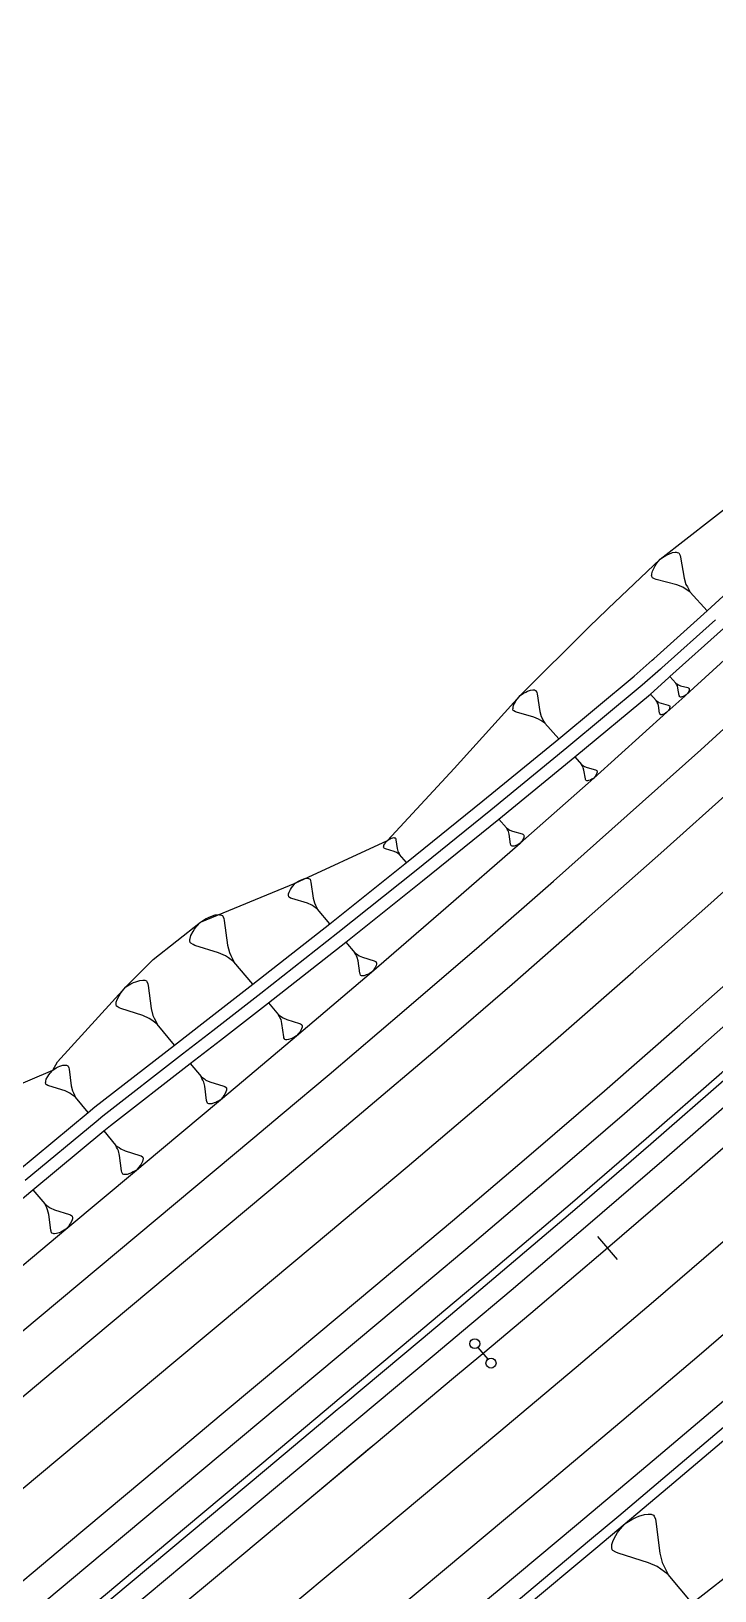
# Model space of a CAD drawing. Extents: x 386614 to 387594, y 803230 to 804419.
# Drawn here: x 386930.1 to 386964, y 803501 to 803578.3 of the extents above; entities that cross this region are included whole.
import ezdxf

# ---------------------------------------------------------------- set-up
doc = ezdxf.new("R2010")
doc.units = 0
doc.layers.get('0').update_dxf_attribs({"linetype": 'CONTINUOUS'})

msp = doc.modelspace()

# ---------------------------------------------------------------- linework, layer by layer
at = {"color": 7}
for p, q in [((386961.4711, 803552.2747), (386961.6007, 803552.345)), ((386961.6007, 803552.345), (386961.7039, 803552.3911)), ((386961.7039, 803552.3911), (386961.8841, 803552.4592)), ((386961.8841, 803552.4592), (386962.0115, 803552.4789)), ((386962.0115, 803552.4789), (386962.062, 803552.4767)), ((386962.062, 803552.4767), (386962.1125, 803552.4745)), ((386962.1125, 803552.4745), (386962.1872, 803552.4459)), ((386962.1872, 803552.4459), (386962.2113, 803552.4196)), ((386962.2113, 803552.4196), (386962.2574, 803552.3163)), ((386962.2574, 803552.3163), (386962.2794, 803552.2394)), ((386960.8515, 803551.416), (386960.8823, 803551.5412)), ((386960.8823, 803551.5412), (386960.9658, 803551.7147)), ((386960.9658, 803551.7147), (386961.0207, 803551.8135)), ((386961.0207, 803551.8135), (386961.102, 803551.9365)), ((386961.102, 803551.9365), (386961.2624, 803552.132)), ((386961.2624, 803552.132), (386961.4711, 803552.2747)), ((386962.2794, 803552.2394), (386962.4615, 803551.1939)), ((386960.8471, 803551.315), (386960.8493, 803551.3655)), ((386960.8691, 803551.2381), (386960.8471, 803551.315)), ((386960.8493, 803551.3655), (386960.8515, 803551.416)), ((386960.8932, 803551.2117), (386960.8691, 803551.2381)), ((386960.9921, 803551.1568), (386960.8932, 803551.2117)), ((386961.0667, 803551.1282), (386960.9921, 803551.1568)), ((386962.0924, 803550.8557), (386961.0667, 803551.1282)), ((386962.3911, 803550.7414), (386962.0924, 803550.8557)), ((386962.4615, 803551.1939), (386962.5493, 803550.8864)), ((386962.5493, 803550.8864), (386962.6196, 803550.7568)), ((386962.6196, 803550.7568), (386962.6898, 803550.6272)), ((386962.5141, 803550.6601), (386962.3911, 803550.7414)), ((386962.6371, 803550.5788), (386962.5141, 803550.6601)), ((386962.7601, 803550.4976), (386962.6371, 803550.5788)), ((386962.6898, 803550.6272), (386962.7601, 803550.4976)), ((386963.6056, 803549.5749), (386962.7601, 803550.4976)), ((386961.7549, 803546.309), (386962.0479, 803545.9861)), ((386954.1877, 803545.2132), (386954.3229, 803545.3735)), ((386954.3229, 803545.3735), (386954.4975, 803545.4895)), ((386954.4975, 803545.4895), (386954.6058, 803545.5463)), ((386954.6058, 803545.5463), (386954.6919, 803545.5834)), ((386954.6919, 803545.5834), (386954.842, 803545.6378)), ((386954.842, 803545.6378), (386954.9479, 803545.6527)), ((386954.9479, 803545.6527), (386954.9897, 803545.6503)), ((386954.9897, 803545.6503), (386955.0316, 803545.6479)), ((386955.0316, 803545.6479), (386955.0932, 803545.6234)), ((386955.0932, 803545.6234), (386955.1129, 803545.6013)), ((386955.1129, 803545.6013), (386955.15, 803545.5152)), ((386955.15, 803545.5152), (386955.1674, 803545.4512)), ((386955.1674, 803545.4512), (386955.3067, 803544.5821)), ((386960.7836, 803545.4459), (386961.079, 803545.1192)), ((386962.0479, 803545.9861), (386962.0906, 803545.9576)), ((386962.0722, 803545.9409), (386962.0479, 803545.9861)), ((386962.0964, 803545.8956), (386962.0722, 803545.9409)), ((386962.0906, 803545.9576), (386962.1333, 803545.9291)), ((386962.1207, 803545.8503), (386962.0964, 803545.8956)), ((386962.1507, 803545.743), (386962.1207, 803545.8503)), ((386962.1333, 803545.9291), (386962.176, 803545.9005)), ((386962.2124, 803545.3784), (386962.1507, 803545.743)), ((386962.176, 803545.9005), (386962.2799, 803545.8602)), ((386962.2199, 803545.3516), (386962.2124, 803545.3784)), ((386962.2358, 803545.3156), (386962.2199, 803545.3516)), ((386962.2799, 803545.8602), (386962.6368, 803545.7635)), ((386962.4487, 803545.3405), (386962.4126, 803545.3246)), ((386962.4939, 803545.3647), (386962.4487, 803545.3405)), ((386962.5669, 803545.4141), (386962.4939, 803545.3647)), ((386962.6231, 803545.4819), (386962.5669, 803545.4141)), ((386962.6516, 803545.5246), (386962.6231, 803545.4819)), ((386962.6368, 803545.7635), (386962.6628, 803545.7534)), ((386962.6709, 803545.559), (386962.6516, 803545.5246)), ((386962.6628, 803545.7534), (386962.6971, 803545.7341)), ((386962.7003, 803545.6193), (386962.6709, 803545.559)), ((386962.6971, 803545.7341), (386962.7055, 803545.7249)), ((386962.7113, 803545.6628), (386962.7003, 803545.6193)), ((386962.7055, 803545.7249), (386962.713, 803545.698)), ((386962.7121, 803545.6804), (386962.7113, 803545.6628)), ((386962.713, 803545.698), (386962.7121, 803545.6804)), ((386953.9694, 803544.7006), (386953.9718, 803544.7425)), ((386953.9867, 803544.6366), (386953.9694, 803544.7006)), ((386953.9718, 803544.7425), (386953.9742, 803544.7844)), ((386953.9742, 803544.7844), (386954.0011, 803544.8878)), ((386954.0064, 803544.6145), (386953.9867, 803544.6366)), ((386954.0011, 803544.8878), (386954.0723, 803545.0308)), ((386954.0878, 803544.5678), (386954.0064, 803544.6145)), ((386954.0723, 803545.0308), (386954.1189, 803545.1121)), ((386954.1494, 803544.5433), (386954.0878, 803544.5678)), ((386954.1189, 803545.1121), (386954.1877, 803545.2132)), ((386955.3067, 803544.5821), (386955.376, 803544.3261)), ((386961.079, 803545.1192), (386961.1221, 803545.0903)), ((386961.1034, 803545.0734), (386961.079, 803545.1192)), ((386961.1278, 803545.0276), (386961.1034, 803545.0734)), ((386961.1221, 803545.0903), (386961.1651, 803545.0614)), ((386961.1522, 803544.9818), (386961.1278, 803545.0276)), ((386961.1824, 803544.8734), (386961.1522, 803544.9818)), ((386961.1651, 803545.0614), (386961.2082, 803545.0325)), ((386961.244, 803544.505), (386961.1824, 803544.8734)), ((386961.2082, 803545.0325), (386961.3131, 803544.9916)), ((386961.3131, 803544.9916), (386961.6734, 803544.8932)), ((386961.6591, 803544.6088), (386961.6022, 803544.5404)), ((386961.688, 803544.6519), (386961.6591, 803544.6088)), ((386961.6734, 803544.8932), (386961.6996, 803544.883)), ((386961.7075, 803544.6866), (386961.688, 803544.6519)), ((386961.6996, 803544.883), (386961.7343, 803544.8634)), ((386961.7373, 803544.7474), (386961.7075, 803544.6866)), ((386961.7343, 803544.8634), (386961.7427, 803544.8541)), ((386961.7485, 803544.7914), (386961.7373, 803544.7474)), ((386961.7427, 803544.8541), (386961.7503, 803544.827)), ((386961.7494, 803544.8092), (386961.7485, 803544.7914)), ((386961.7503, 803544.827), (386961.7494, 803544.8092)), ((386962.2442, 803545.3063), (386962.2358, 803545.3156)), ((386962.2701, 803545.2963), (386962.2442, 803545.3063)), ((386962.2877, 803545.2954), (386962.2701, 803545.2963)), ((386962.3053, 803545.2945), (386962.2877, 803545.2954)), ((386962.3497, 803545.3012), (386962.3053, 803545.2945)), ((386962.4126, 803545.3246), (386962.3497, 803545.3012)), ((386954.9968, 803544.3058), (386954.1494, 803544.5433)), ((386955.2433, 803544.2077), (386954.9968, 803544.3058)), ((386955.3443, 803544.139), (386955.2433, 803544.2077)), ((386955.4454, 803544.0702), (386955.3443, 803544.139)), ((386955.376, 803544.3261), (386955.4328, 803544.2179)), ((386955.4328, 803544.2179), (386955.4897, 803544.1096)), ((386955.5465, 803544.0014), (386955.4454, 803544.0702)), ((386955.4897, 803544.1096), (386955.5465, 803544.0014)), ((386956.2372, 803543.2268), (386955.5465, 803544.0014)), ((386961.2515, 803544.4779), (386961.244, 803544.505)), ((386961.2675, 803544.4415), (386961.2515, 803544.4779)), ((386961.276, 803544.4321), (386961.2675, 803544.4415)), ((386961.3022, 803544.4219), (386961.276, 803544.4321)), ((386961.32, 803544.421), (386961.3022, 803544.4219)), ((386961.3377, 803544.4201), (386961.32, 803544.421)), ((386961.3826, 803544.4268), (386961.3377, 803544.4201)), ((386961.4462, 803544.4503), (386961.3826, 803544.4268)), ((386961.4826, 803544.4663), (386961.4462, 803544.4503)), ((386961.5284, 803544.4907), (386961.4826, 803544.4663)), ((386961.6022, 803544.5404), (386961.5284, 803544.4907)), ((386957.0359, 803542.3312), (386957.3738, 803541.9524)), ((386957.3738, 803541.9524), (386957.4232, 803541.9187)), ((386957.4015, 803541.8994), (386957.3738, 803541.9524)), ((386957.4293, 803541.8465), (386957.4015, 803541.8994)), ((386957.4232, 803541.9187), (386957.4726, 803541.8851)), ((386957.4571, 803541.7935), (386957.4293, 803541.8465)), ((386957.4911, 803541.6683), (386957.4571, 803541.7935)), ((386957.4726, 803541.8851), (386957.5221, 803541.8514)), ((386957.5592, 803541.2432), (386957.4911, 803541.6683)), ((386957.5221, 803541.8514), (386957.6426, 803541.8034)), ((386957.6426, 803541.8034), (386958.0571, 803541.6873)), ((386958.0571, 803541.6873), (386958.0873, 803541.6753)), ((386958.0873, 803541.6753), (386958.127, 803541.6525)), ((386958.1297, 803541.5188), (386958.0949, 803541.4489)), ((386958.127, 803541.6525), (386958.1367, 803541.6416)), ((386958.1428, 803541.5694), (386958.1297, 803541.5188)), ((386958.1367, 803541.6416), (386958.1452, 803541.6103)), ((386958.144, 803541.5899), (386958.1428, 803541.5694)), ((386958.1452, 803541.6103), (386958.144, 803541.5899)), ((386957.5677, 803541.2119), (386957.5592, 803541.2432)), ((386957.5858, 803541.1698), (386957.5677, 803541.2119)), ((386957.5955, 803541.159), (386957.5858, 803541.1698)), ((386957.6256, 803541.147), (386957.5955, 803541.159)), ((386957.6461, 803541.1458), (386957.6256, 803541.147)), ((386957.6665, 803541.1446), (386957.6461, 803541.1458)), ((386957.7183, 803541.1519), (386957.6665, 803541.1446)), ((386957.7918, 803541.1786), (386957.7183, 803541.1519)), ((386957.8339, 803541.1967), (386957.7918, 803541.1786)), ((386957.8868, 803541.2245), (386957.8339, 803541.1967)), ((386957.9723, 803541.2812), (386957.8868, 803541.2245)), ((386958.0384, 803541.3596), (386957.9723, 803541.2812)), ((386958.072, 803541.4091), (386958.0384, 803541.3596)), ((386958.0949, 803541.4489), (386958.072, 803541.4091)), ((386953.2682, 803539.2428), (386953.6478, 803538.8112)), ((386953.6478, 803538.8112), (386953.7036, 803538.7727)), ((386953.6789, 803538.751), (386953.6478, 803538.8112)), ((386953.71, 803538.6908), (386953.6789, 803538.751)), ((386953.7036, 803538.7727), (386953.7593, 803538.7342)), ((386953.741, 803538.6307), (386953.71, 803538.6908)), ((386953.7785, 803538.4886), (386953.741, 803538.6307)), ((386953.7593, 803538.7342), (386953.815, 803538.6958)), ((386953.8524, 803538.0068), (386953.7785, 803538.4886)), ((386953.815, 803538.6958), (386953.9511, 803538.6405)), ((386953.9511, 803538.6405), (386954.4196, 803538.5058)), ((386954.4196, 803538.5058), (386954.4537, 803538.492)), ((386954.4537, 803538.492), (386954.4985, 803538.4658)), ((386954.4985, 803538.4658), (386954.5094, 803538.4535)), ((386954.5094, 803538.4535), (386954.5187, 803538.418)), ((386954.5173, 803538.3948), (386954.5158, 803538.3716)), ((386954.5187, 803538.418), (386954.5173, 803538.3948)), ((386947.5556, 803537.8489), (386947.5571, 803537.8701)), ((386947.564, 803537.8164), (386947.5556, 803537.8489)), ((386947.5571, 803537.8701), (386947.5586, 803537.8913)), ((386947.5586, 803537.8913), (386947.573, 803537.9435)), ((386947.5738, 803537.805), (386947.564, 803537.8164)), ((386947.573, 803537.9435), (386947.61, 803538.0154)), ((386947.6147, 803537.7808), (386947.5738, 803537.805)), ((386947.61, 803538.0154), (386947.6342, 803538.0563)), ((386947.6457, 803537.768), (386947.6147, 803537.7808)), ((386947.6342, 803538.0563), (386947.6697, 803538.107)), ((386948.0733, 803537.6419), (386947.6457, 803537.768)), ((386947.6697, 803538.107), (386947.7393, 803538.1872)), ((386947.7393, 803538.1872), (386947.8285, 803538.2448)), ((386947.8285, 803538.2448), (386947.8837, 803538.2728)), ((386947.8837, 803538.2728), (386947.9276, 803538.291)), ((386947.9276, 803538.291), (386948.004, 803538.3175)), ((386948.004, 803538.3175), (386948.0577, 803538.3244)), ((386948.0577, 803538.3244), (386948.0789, 803538.3229)), ((386948.1974, 803537.5906), (386948.0733, 803537.6419)), ((386948.0789, 803538.3229), (386948.1001, 803538.3214)), ((386948.1001, 803538.3214), (386948.1311, 803538.3085)), ((386948.1311, 803538.3085), (386948.141, 803538.2972)), ((386948.141, 803538.2972), (386948.1591, 803538.2533)), ((386948.1591, 803538.2533), (386948.1675, 803538.2208)), ((386948.1675, 803538.2208), (386948.2321, 803537.7797)), ((386948.2321, 803537.7797), (386948.2655, 803537.6496)), ((386948.2655, 803537.6496), (386948.2935, 803537.5944)), ((386953.8618, 803537.9713), (386953.8524, 803538.0068)), ((386953.882, 803537.9234), (386953.8618, 803537.9713)), ((386953.8928, 803537.9111), (386953.882, 803537.9234)), ((386953.9268, 803537.8973), (386953.8928, 803537.9111)), ((386953.95, 803537.8958), (386953.9268, 803537.8973)), ((386953.9732, 803537.8943), (386953.95, 803537.8958)), ((386954.0319, 803537.9022), (386953.9732, 803537.8943)), ((386954.1152, 803537.9318), (386954.0319, 803537.9022)), ((386954.1631, 803537.952), (386954.1152, 803537.9318)), ((386954.2233, 803537.983), (386954.1631, 803537.952)), ((386954.3204, 803538.0466), (386954.2233, 803537.983)), ((386954.3959, 803538.1349), (386954.3204, 803538.0466)), ((386954.4344, 803538.1906), (386954.3959, 803538.1349)), ((386954.4605, 803538.2355), (386954.4344, 803538.1906)), ((386954.5005, 803538.3144), (386954.4605, 803538.2355)), ((386954.5158, 803538.3716), (386954.5005, 803538.3144)), ((386948.2481, 803537.555), (386948.1974, 803537.5906)), ((386948.2988, 803537.5195), (386948.2481, 803537.555)), ((386948.2935, 803537.5944), (386948.3215, 803537.5392)), ((386948.3496, 803537.484), (386948.2988, 803537.5195)), ((386948.3215, 803537.5392), (386948.3496, 803537.484)), ((386948.6941, 803537.087), (386948.3496, 803537.484)), ((386943.0466, 803535.9202), (386943.1738, 803536.0649)), ((386943.1738, 803536.0649), (386943.3365, 803536.1683)), ((386943.3365, 803536.1683), (386943.437, 803536.2185)), ((386943.437, 803536.2185), (386943.5168, 803536.251)), ((386943.5168, 803536.251), (386943.6558, 803536.2982)), ((386943.6558, 803536.2982), (386943.7534, 803536.3099)), ((386943.7534, 803536.3099), (386943.7918, 803536.307)), ((386943.7918, 803536.307), (386943.8302, 803536.304)), ((386943.8302, 803536.304), (386943.8864, 803536.2803)), ((386943.8864, 803536.2803), (386943.9041, 803536.2596)), ((386943.9041, 803536.2596), (386943.9366, 803536.1797)), ((386943.9366, 803536.1797), (386943.9513, 803536.1206)), ((386943.9513, 803536.1206), (386944.0631, 803535.3194)), ((386942.8364, 803535.4533), (386942.8394, 803535.4917)), ((386942.8512, 803535.3941), (386942.8364, 803535.4533)), ((386942.8394, 803535.4917), (386942.8424, 803535.5301)), ((386942.8424, 803535.5301), (386942.8691, 803535.6247)), ((386942.8689, 803535.3734), (386942.8512, 803535.3941)), ((386942.9428, 803535.329), (386942.8689, 803535.3734)), ((386942.8691, 803535.6247), (386942.9371, 803535.7547)), ((386942.9371, 803535.7547), (386942.9815, 803535.8286)), ((386942.9989, 803535.3053), (386942.9428, 803535.329)), ((386942.9815, 803535.8286), (386943.0466, 803535.9202)), ((386943.7733, 803535.0713), (386942.9989, 803535.3053)), ((386944.0631, 803535.3194), (386944.1221, 803535.0829)), ((386943.9979, 803534.9766), (386943.7733, 803535.0713)), ((386944.0895, 803534.9115), (386943.9979, 803534.9766)), ((386944.1811, 803534.8464), (386944.0895, 803534.9115)), ((386944.1221, 803535.0829), (386944.1723, 803534.9824)), ((386944.1723, 803534.9824), (386944.2225, 803534.8818)), ((386944.2727, 803534.7813), (386944.1811, 803534.8464)), ((386944.2225, 803534.8818), (386944.2727, 803534.7813)), ((386944.893, 803534.0567), (386944.2727, 803534.7813)), ((386938.1022, 803533.667), (386938.1708, 803533.7794)), ((386938.1708, 803533.7794), (386938.2712, 803533.9187)), ((386938.2712, 803533.9187), (386938.467, 803534.1385)), ((386938.467, 803534.1385), (386938.7165, 803534.2947)), ((386938.7165, 803534.2947), (386938.8706, 803534.3704)), ((386938.8706, 803534.3704), (386938.9929, 803534.4191)), ((386938.9929, 803534.4191), (386939.2057, 803534.4898)), ((386939.2057, 803534.4898), (386939.3549, 803534.5068)), ((386939.3549, 803534.5068), (386939.4135, 803534.5018)), ((386939.4135, 803534.5018), (386939.4722, 803534.4969)), ((386939.4722, 803534.4969), (386939.5577, 803534.4601)), ((386939.5577, 803534.4601), (386939.5846, 803534.4283)), ((386939.5846, 803534.4283), (386939.6334, 803534.306)), ((386939.6334, 803534.306), (386939.6553, 803534.2155)), ((386939.6553, 803534.2155), (386939.8178, 803532.9905)), ((386937.9453, 803533.2076), (386937.9503, 803533.2662)), ((386937.9672, 803533.1171), (386937.9453, 803533.2076)), ((386937.9503, 803533.2662), (386937.9552, 803533.3249)), ((386937.9552, 803533.3249), (386937.9969, 803533.4691)), ((386937.9941, 803533.0853), (386937.9672, 803533.1171)), ((386938.1065, 803533.0167), (386937.9941, 803533.0853)), ((386937.9969, 803533.4691), (386938.1022, 803533.667)), ((386938.192, 803532.9799), (386938.1065, 803533.0167)), ((386939.3725, 803532.6145), (386938.192, 803532.9799)), ((386939.8178, 803532.9905), (386939.9055, 803532.6286)), ((386945.6734, 803533.1451), (386946.1346, 803532.6063)), ((386939.7146, 803532.4674), (386939.3725, 803532.6145)), ((386939.8539, 803532.367), (386939.7146, 803532.4674)), ((386939.9931, 803532.2667), (386939.8539, 803532.367)), ((386939.9055, 803532.6286), (386939.9811, 803532.4745)), ((386939.9811, 803532.4745), (386940.0567, 803532.3204)), ((386940.1324, 803532.1663), (386939.9931, 803532.2667)), ((386940.0567, 803532.3204), (386940.1324, 803532.1663)), ((386946.1346, 803532.6063), (386946.2027, 803532.5579)), ((386946.1719, 803532.5315), (386946.1346, 803532.6063)), ((386946.2092, 803532.4568), (386946.1719, 803532.5315)), ((386946.2027, 803532.5579), (386946.2708, 803532.5095)), ((386946.2465, 803532.382), (386946.2092, 803532.4568)), ((386946.2904, 803532.2062), (386946.2465, 803532.382)), ((386946.2708, 803532.5095), (386946.3389, 803532.4611)), ((386946.3735, 803531.6105), (386946.2904, 803532.2062)), ((386946.3389, 803532.4611), (386946.5059, 803532.3906)), ((386946.5059, 803532.3906), (386947.0816, 803532.2166)), ((386947.0816, 803532.2166), (386947.1234, 803532.199)), ((386947.1234, 803532.199), (386947.1783, 803532.166)), ((386941.0725, 803531.0529), (386940.1324, 803532.1663)), ((386946.3845, 803531.5665), (386946.3735, 803531.6105)), ((386946.4086, 803531.5071), (386946.3845, 803531.5665)), ((386946.4218, 803531.4917), (386946.4086, 803531.5071)), ((386946.4635, 803531.4741), (386946.4218, 803531.4917)), ((386946.4921, 803531.4719), (386946.4635, 803531.4741)), ((386946.5207, 803531.4697), (386946.4921, 803531.4719)), ((386946.5932, 803531.4785), (386946.5207, 803531.4697)), ((386946.6966, 803531.5136), (386946.5932, 803531.4785)), ((386946.7559, 803531.5377), (386946.6966, 803531.5136)), ((386946.8307, 803531.575), (386946.7559, 803531.5377)), ((386946.9516, 803531.6519), (386946.8307, 803531.575)), ((386947.0462, 803531.7595), (386946.9516, 803531.6519)), ((386947.0946, 803531.8276), (386947.0462, 803531.7595)), ((386947.1276, 803531.8825), (386947.0946, 803531.8276)), ((386947.1782, 803531.9792), (386947.1276, 803531.8825)), ((386947.198, 803532.0495), (386947.1782, 803531.9792)), ((386947.1783, 803532.166), (386947.1915, 803532.1506)), ((386947.1915, 803532.1506), (386947.2025, 803532.1067)), ((386947.2002, 803532.0781), (386947.198, 803532.0495)), ((386947.2025, 803532.1067), (386947.2002, 803532.0781)), ((386934.5011, 803530.5881), (386934.5951, 803530.7173)), ((386934.5951, 803530.7173), (386934.7783, 803530.9212)), ((386934.7783, 803530.9212), (386935.0112, 803531.0657)), ((386935.0112, 803531.0657), (386935.1549, 803531.1355)), ((386935.1549, 803531.1355), (386935.269, 803531.1804)), ((386935.269, 803531.1804), (386935.4673, 803531.2454)), ((386935.4673, 803531.2454), (386935.6062, 803531.2606)), ((386935.6062, 803531.2606), (386935.6608, 803531.2557)), ((386935.6608, 803531.2557), (386935.7154, 803531.2509)), ((386935.7154, 803531.2509), (386935.7949, 803531.2164)), ((386935.7949, 803531.2164), (386935.8198, 803531.1866)), ((386935.8198, 803531.1866), (386935.8647, 803531.0726)), ((386935.8647, 803531.0726), (386935.8848, 803530.9883)), ((386935.8848, 803530.9883), (386936.0313, 803529.8472)), ((386934.289, 803530.0566), (386934.2938, 803530.1112)), ((386934.309, 803529.9723), (386934.289, 803530.0566)), ((386934.2938, 803530.1112), (386934.2986, 803530.1658)), ((386934.2986, 803530.1658), (386934.338, 803530.2999)), ((386934.3339, 803529.9425), (386934.309, 803529.9723)), ((386934.4382, 803529.8783), (386934.3339, 803529.9425)), ((386934.338, 803530.2999), (386934.4369, 803530.4837)), ((386934.4369, 803530.4837), (386934.5011, 803530.5881)), ((386934.5177, 803529.8437), (386934.4382, 803529.8783)), ((386941.8467, 803530.1361), (386942.3476, 803529.5428)), ((386935.6153, 803529.4989), (386934.5177, 803529.8437)), ((386935.9332, 803529.3606), (386935.6153, 803529.4989)), ((386936.0624, 803529.2666), (386935.9332, 803529.3606)), ((386936.0313, 803529.8472), (386936.1115, 803529.5099)), ((386936.1917, 803529.1727), (386936.0624, 803529.2666)), ((386936.1115, 803529.5099), (386936.1813, 803529.3662)), ((386936.1813, 803529.3662), (386936.2511, 803529.2224)), ((386936.3209, 803529.0787), (386936.1917, 803529.1727)), ((386936.2511, 803529.2224), (386936.3209, 803529.0787)), ((386942.3879, 803529.4607), (386942.3476, 803529.5428)), ((386942.3476, 803529.5428), (386942.4218, 803529.4893)), ((386942.4282, 803529.3786), (386942.3879, 803529.4607)), ((386942.4218, 803529.4893), (386942.496, 803529.4359)), ((386942.4685, 803529.2965), (386942.4282, 803529.3786)), ((386942.5152, 803529.1037), (386942.4685, 803529.2965)), ((386942.496, 803529.4359), (386942.5702, 803529.3824)), ((386942.6018, 803528.4509), (386942.5152, 803529.1037)), ((386942.5702, 803529.3824), (386942.7525, 803529.304)), ((386942.7525, 803529.304), (386943.3815, 803529.1093)), ((386943.3815, 803529.1093), (386943.4271, 803529.0897)), ((386937.1918, 803528.0385), (386936.3209, 803529.0787)), ((386942.6135, 803528.4027), (386942.6018, 803528.4509)), ((386942.6395, 803528.3375), (386942.6135, 803528.4027)), ((386942.6538, 803528.3206), (386942.6395, 803528.3375)), ((386942.6994, 803528.301), (386942.6538, 803528.3206)), ((386942.9547, 803528.3424), (386942.8413, 803528.3048)), ((386943.0199, 803528.3684), (386942.9547, 803528.3424)), ((386943.102, 803528.4087), (386943.0199, 803528.3684)), ((386943.235, 803528.492), (386943.102, 803528.4087)), ((386943.3393, 803528.6091), (386943.235, 803528.492)), ((386943.3928, 803528.6833), (386943.3393, 803528.6091)), ((386943.4293, 803528.7432), (386943.3928, 803528.6833)), ((386943.4271, 803529.0897), (386943.4869, 803529.0532)), ((386943.4854, 803528.8486), (386943.4293, 803528.7432)), ((386943.5077, 803528.9255), (386943.4854, 803528.8486)), ((386943.4869, 803529.0532), (386943.5013, 803529.0362)), ((386943.5013, 803529.0362), (386943.5129, 803528.988)), ((386943.5103, 803528.9567), (386943.5077, 803528.9255)), ((386943.5129, 803528.988), (386943.5103, 803528.9567)), ((386942.7306, 803528.2984), (386942.6994, 803528.301)), ((386942.7619, 803528.2957), (386942.7306, 803528.2984)), ((386942.8413, 803528.3048), (386942.7619, 803528.2957)), ((386931.0147, 803526.6469), (386931.1481, 803526.7954)), ((386931.1481, 803526.7954), (386931.3177, 803526.9006)), ((386931.3177, 803526.9006), (386931.4224, 803526.9515)), ((386931.4224, 803526.9515), (386931.5055, 803526.9842)), ((386931.5055, 803526.9842), (386931.65, 803527.0315)), ((386931.65, 803527.0315), (386931.7512, 803527.0426)), ((386931.7512, 803527.0426), (386931.7909, 803527.0391)), ((386931.7909, 803527.0391), (386931.8307, 803527.0356)), ((386931.8307, 803527.0356), (386931.8886, 803527.0104)), ((386931.8886, 803527.0104), (386931.9067, 803526.9888)), ((386931.9067, 803526.9888), (386931.9395, 803526.9057)), ((386931.9395, 803526.9057), (386931.9541, 803526.8443)), ((386931.9541, 803526.8443), (386932.0608, 803526.0131)), ((386937.9622, 803527.1184), (386938.5037, 803526.4716)), ((386930.7916, 803526.1656), (386930.7952, 803526.2054)), ((386930.8062, 803526.1042), (386930.7916, 803526.1656)), ((386930.7952, 803526.2054), (386930.7987, 803526.2452)), ((386930.7987, 803526.2452), (386930.8274, 803526.3428)), ((386930.8244, 803526.0826), (386930.8062, 803526.1042)), ((386930.9004, 803526.0357), (386930.8244, 803526.0826)), ((386930.8274, 803526.3428), (386930.8994, 803526.4767)), ((386930.8994, 803526.4767), (386930.9462, 803526.5528)), ((386930.9583, 803526.0106), (386930.9004, 803526.0357)), ((386930.9462, 803526.5528), (386931.0147, 803526.6469)), ((386931.7577, 803525.7594), (386930.9583, 803526.0106)), ((386932.0608, 803526.0131), (386932.1192, 803525.7674)), ((386938.5037, 803526.4716), (386938.5841, 803526.4131)), ((386938.5471, 803526.3822), (386938.5037, 803526.4716)), ((386938.5906, 803526.2928), (386938.5471, 803526.3822)), ((386938.5841, 803526.4131), (386938.6645, 803526.3547)), ((386938.634, 803526.2034), (386938.5906, 803526.2928)), ((386938.6838, 803525.9936), (386938.634, 803526.2034)), ((386938.6645, 803526.3547), (386938.7449, 803526.2962)), ((386938.7449, 803526.2962), (386938.9426, 803526.2103)), ((386938.9426, 803526.2103), (386939.6251, 803525.9958)), ((386931.9893, 803525.6587), (386931.7577, 803525.7594)), ((386932.0835, 803525.5902), (386931.9893, 803525.6587)), ((386932.1776, 803525.5218), (386932.0835, 803525.5902)), ((386932.1192, 803525.7674), (386932.1701, 803525.6627)), ((386932.1701, 803525.6627), (386932.2209, 803525.558)), ((386932.2718, 803525.4533), (386932.1776, 803525.5218)), ((386932.2209, 803525.558), (386932.2718, 803525.4533)), ((386932.9061, 803524.6957), (386932.2718, 803525.4533)), ((386938.775, 803525.284), (386938.6838, 803525.9936)), ((386938.7874, 803525.2316), (386938.775, 803525.284)), ((386938.8154, 803525.1607), (386938.7874, 803525.2316)), ((386939.3183, 803525.2359), (386939.2289, 803525.1925)), ((386939.4631, 803525.3257), (386939.3183, 803525.2359)), ((386939.577, 803525.4525), (386939.4631, 803525.3257)), ((386939.6355, 803525.5329), (386939.577, 803525.4525)), ((386939.6251, 803525.9958), (386939.6746, 803525.9743)), ((386939.6754, 803525.5978), (386939.6355, 803525.5329)), ((386939.6746, 803525.9743), (386939.7395, 803525.9343)), ((386939.7369, 803525.7121), (386939.6754, 803525.5978)), ((386939.7614, 803525.7955), (386939.7369, 803525.7121)), ((386939.7395, 803525.9343), (386939.7549, 803525.9159)), ((386939.7549, 803525.9159), (386939.7674, 803525.8634)), ((386939.7644, 803525.8295), (386939.7614, 803525.7955)), ((386939.7674, 803525.8634), (386939.7644, 803525.8295)), ((386938.8309, 803525.1422), (386938.8154, 803525.1607)), ((386938.8803, 803525.1207), (386938.8309, 803525.1422)), ((386938.9142, 803525.1177), (386938.8803, 803525.1207)), ((386938.9482, 803525.1147), (386938.9142, 803525.1177)), ((386939.0346, 803525.1241), (386938.9482, 803525.1147)), ((386939.1579, 803525.1645), (386939.0346, 803525.1241)), ((386939.2289, 803525.1925), (386939.1579, 803525.1645)), ((386933.6764, 803523.7756), (386934.2616, 803523.0767)), ((386934.2616, 803523.0767), (386934.3484, 803523.0135)), ((386934.3085, 803522.9801), (386934.2616, 803523.0767)), ((386934.3554, 803522.8835), (386934.3085, 803522.9801)), ((386934.3484, 803523.0135), (386934.4353, 803522.9504)), ((386934.4353, 803522.9504), (386934.5221, 803522.8872)), ((386934.4023, 803522.7869), (386934.3554, 803522.8835)), ((386934.4562, 803522.5603), (386934.4023, 803522.7869)), ((386934.5547, 803521.7935), (386934.4562, 803522.5603)), ((386934.5221, 803522.8872), (386934.7358, 803522.7943)), ((386934.7358, 803522.7943), (386935.4732, 803522.5626)), ((386935.4732, 803522.5626), (386935.5266, 803522.5394)), ((386935.5276, 803522.1326), (386935.4844, 803522.0625)), ((386935.5266, 803522.5394), (386935.5967, 803522.4962)), ((386935.594, 803522.2561), (386935.5276, 803522.1326)), ((386935.6204, 803522.3462), (386935.594, 803522.2561)), ((386935.5967, 803522.4962), (386935.6135, 803522.4762)), ((386935.6135, 803522.4762), (386935.6269, 803522.4196)), ((386935.6237, 803522.3829), (386935.6204, 803522.3462)), ((386935.6269, 803522.4196), (386935.6237, 803522.3829)), ((386934.5681, 803521.7369), (386934.5547, 803521.7935)), ((386934.5983, 803521.6603), (386934.5681, 803521.7369)), ((386934.615, 803521.6403), (386934.5983, 803521.6603)), ((386934.6684, 803521.6171), (386934.615, 803521.6403)), ((386934.7051, 803521.6138), (386934.6684, 803521.6171)), ((386934.7418, 803521.6106), (386934.7051, 803521.6138)), ((386934.8352, 803521.6208), (386934.7418, 803521.6106)), ((386934.9684, 803521.6645), (386934.8352, 803521.6208)), ((386935.0451, 803521.6946), (386934.9684, 803521.6645)), ((386935.1417, 803521.7415), (386935.0451, 803521.6946)), ((386935.2982, 803521.8386), (386935.1417, 803521.7415)), ((386935.4212, 803521.9756), (386935.2982, 803521.8386)), ((386935.4844, 803522.0625), (386935.4212, 803521.9756)), ((386930.1612, 803520.8584), (386930.7509, 803520.154)), ((386930.7509, 803520.154), (386930.8385, 803520.0903)), ((386930.7982, 803520.0566), (386930.7509, 803520.154)), ((386930.8455, 803519.9593), (386930.7982, 803520.0566)), ((386930.8385, 803520.0903), (386930.926, 803520.0267)), ((386930.8928, 803519.8619), (386930.8455, 803519.9593)), ((386930.9471, 803519.6335), (386930.8928, 803519.8619)), ((386930.926, 803520.0267), (386931.0135, 803519.963)), ((386931.0135, 803519.963), (386931.2288, 803519.8694)), ((386931.2288, 803519.8694), (386931.9721, 803519.6359)), ((386931.0463, 803518.8607), (386930.9471, 803519.6335)), ((386931.9197, 803519.0442), (386931.7957, 803518.9062)), ((386931.9834, 803519.1318), (386931.9197, 803519.0442)), ((386931.9721, 803519.6359), (386932.0259, 803519.6125)), ((386932.0269, 803519.2024), (386931.9834, 803519.1318)), ((386932.0259, 803519.6125), (386932.0966, 803519.5689)), ((386932.0938, 803519.3269), (386932.0269, 803519.2024)), ((386932.1205, 803519.4178), (386932.0938, 803519.3269)), ((386932.0966, 803519.5689), (386932.1135, 803519.5488)), ((386932.1135, 803519.5488), (386932.1271, 803519.4917)), ((386932.1238, 803519.4547), (386932.1205, 803519.4178)), ((386932.1271, 803519.4917), (386932.1238, 803519.4547)), ((386931.0599, 803518.8036), (386931.0463, 803518.8607)), ((386931.0903, 803518.7264), (386931.0599, 803518.8036)), ((386931.1072, 803518.7063), (386931.0903, 803518.7264)), ((386931.161, 803518.6829), (386931.1072, 803518.7063)), ((386931.198, 803518.6796), (386931.161, 803518.6829)), ((386931.235, 803518.6763), (386931.198, 803518.6796)), ((386931.329, 803518.6866), (386931.235, 803518.6763)), ((386931.4634, 803518.7306), (386931.329, 803518.6866)), ((386931.5406, 803518.7611), (386931.4634, 803518.7306)), ((386931.6379, 803518.8083), (386931.5406, 803518.7611)), ((386931.7957, 803518.9062), (386931.6379, 803518.8083)), ((386959.5378, 803504.3109), (386959.8579, 803504.5094)), ((386959.8579, 803504.5094), (386960.0555, 803504.6054)), ((386960.0555, 803504.6054), (386960.2122, 803504.6671)), ((386960.2122, 803504.6671), (386960.4849, 803504.7564)), ((386960.4849, 803504.7564), (386960.6758, 803504.7773)), ((386960.6758, 803504.7773), (386960.7508, 803504.7707)), ((386960.7508, 803504.7707), (386960.8259, 803504.764)), ((386960.8259, 803504.764), (386960.9351, 803504.7165)), ((386960.9351, 803504.7165), (386960.9693, 803504.6757)), ((386960.9693, 803504.6757), (386961.0311, 803504.519)), ((386961.0311, 803504.519), (386961.0586, 803504.4031)), ((386961.0586, 803504.4031), (386961.2601, 803502.8347)), ((386958.9327, 803503.4568), (386959.0685, 803503.7095)), ((386959.0685, 803503.7095), (386959.1568, 803503.853)), ((386959.1568, 803503.853), (386959.286, 803504.0306)), ((386959.286, 803504.0306), (386959.5378, 803504.3109)), ((386958.8652, 803503.1225), (386958.8719, 803503.1975)), ((386958.8928, 803503.0066), (386958.8652, 803503.1225)), ((386958.8719, 803503.1975), (386958.8785, 803503.2726)), ((386958.8785, 803503.2726), (386958.9327, 803503.4568)), ((386958.927, 803502.9657), (386958.8928, 803503.0066)), ((386959.0704, 803502.8774), (386958.927, 803502.9657)), ((386959.1797, 803502.8299), (386959.0704, 803502.8774)), ((386960.6882, 803502.3559), (386959.1797, 803502.8299)), ((386961.2601, 803502.8347), (386961.3703, 803502.3711)), ((386961.1252, 803502.1659), (386960.6882, 803502.3559)), ((386961.3028, 803502.0367), (386961.1252, 803502.1659)), ((386961.4805, 803501.9075), (386961.3028, 803502.0367)), ((386961.3703, 803502.3711), (386961.4662, 803502.1735)), ((386961.4662, 803502.1735), (386961.5622, 803501.9759)), ((386961.6581, 803501.7783), (386961.4805, 803501.9075)), ((386961.5622, 803501.9759), (386961.6581, 803501.7783)), ((386962.8551, 803500.3487), (386961.6581, 803501.7783))]:
    msp.add_line(p, q, dxfattribs=at)
at = {"color": 3}
msp.add_line((386958.1694, 803518.5475), (386959.1449, 803517.408), dxfattribs=at)
at = {"color": 1}
msp.add_line((386952.2324, 803513.0363), (386952.7201, 803512.4537), dxfattribs=at)
at = {"color": 2, "linetype": 'CONTINUOUS'}
for points in [[(386929.5669, 803513.7795), (386933.4006, 803516.9893), (386937.2343, 803520.1991), (386941.068, 803523.4089), (386942.5259, 803524.6295), (386944.8479, 803526.5818), (386948.5774, 803529.7527), (386952.2854, 803532.9487), (386955.9717, 803536.1696), (386959.6362, 803539.4154), (386963.2787, 803542.6859), (386966.899, 803545.9809), (386970.4969, 803549.3003), (386974.0723, 803552.6439), (386977.6251, 803556.0116), (386981.155, 803559.4033), (386984.6619, 803562.8187), (386988.1457, 803566.2577), (386991.6062, 803569.7202), (386995.0431, 803573.206), (386998.4565, 803576.7149), (387000, 803578.3233)], [(386930.2439, 803500), (386932.7947, 803502.1356), (386936.6284, 803505.3454), (386940.4621, 803508.5551), (386944.2958, 803511.7649), (386948.1295, 803514.9747), (386949.5875, 803516.1954), (386951.9446, 803518.1773), (386955.7308, 803521.3963), (386959.4951, 803524.6408), (386963.2374, 803527.9107), (386966.9575, 803531.2057), (386970.6553, 803534.5259), (386971.5644, 803535.3491), (386974.3305, 803537.8709), (386977.9831, 803541.2407), (386981.6128, 803544.6351), (386985.2195, 803548.0539), (386988.803, 803551.4971), (386992.3632, 803554.9643), (386995.8999, 803558.4556), (386999.4128, 803561.9706), (387000, 803562.5661)], [(386934.9172, 803500), (386938.5542, 803503.0451), (386942.3879, 803506.2549), (386946.2217, 803509.4647), (386950.0554, 803512.6745), (386951.5133, 803513.8951), (386953.8801, 803515.8852), (386957.6817, 803519.1173), (386961.4613, 803522.375), (386965.2189, 803525.6582), (386968.9542, 803528.9667), (386972.6671, 803532.3004), (386973.5799, 803533.127), (386973.6538, 803533.1941), (386976.3573, 803535.6591), (386980.0248, 803539.0426), (386983.6693, 803542.4509), (386987.2907, 803545.8837), (386990.8888, 803549.3408), (386994.4635, 803552.8222), (386998.0146, 803556.3277), (387000, 803558.3143)], [(386952.0523, 803500), (386953.2832, 803501.0305), (386957.1169, 803504.2403), (386958.5748, 803505.461), (386960.9769, 803507.4807), (386964.8351, 803510.7609), (386968.671, 803514.0672), (386972.4846, 803517.3993), (386976.2755, 803520.7571), (386980.0437, 803524.1404), (386983.7889, 803527.5491), (386987.511, 803530.983), (386991.2098, 803534.442), (386994.8851, 803537.926), (386998.5369, 803541.4346), (387000, 803542.8596)]]:
    msp.add_lwpolyline(points, dxfattribs=at)
at = {"color": 7, "linetype": 'CONTINUOUS'}
for points in [[(386927.338, 803508.6529), (386931.1718, 803511.8627), (386935.0055, 803515.0724), (386938.8392, 803518.2822), (386942.6729, 803521.492), (386944.1308, 803522.7127), (386946.4608, 803524.6717), (386950.2031, 803527.8535), (386953.9239, 803531.0605), (386957.623, 803534.2926), (386961.3001, 803537.5496), (386964.9552, 803540.8313), (386968.5879, 803544.1377), (386972.1983, 803547.4686), (386975.7861, 803550.8237), (386979.3511, 803554.2031), (386982.8932, 803557.6064), (386986.4122, 803561.0336), (386989.908, 803564.4845), (386993.3804, 803567.9589), (386996.8292, 803571.4568), (387000, 803574.7163)], [(386929.5849, 803505.9693), (386933.4186, 803509.1791), (386937.2523, 803512.3889), (386940.7548, 803515.3213), (386941.086, 803515.5986), (386944.9197, 803518.8084), (386946.3777, 803520.0291), (386948.7188, 803521.9976), (386952.4792, 803525.1947), (386956.2179, 803528.4171), (386959.9348, 803531.6647), (386963.6296, 803534.9374), (386967.3023, 803538.235), (386968.2052, 803539.0526), (386970.9525, 803541.5573), (386974.5803, 803544.9041), (386978.1853, 803548.2755), (386981.7675, 803551.6711), (386985.3267, 803555.0908), (386988.8626, 803558.5345), (386992.3752, 803562.002), (386995.8644, 803565.4932), (386999.3298, 803569.0078), (387000, 803569.6968)], [(386927.998, 803500.0759), (386931.8317, 803503.2857), (386935.6654, 803506.4955), (386939.4991, 803509.7053), (386943.0016, 803512.6377), (386943.3329, 803512.915), (386947.1666, 803516.1248), (386948.6245, 803517.3455), (386950.9769, 803519.3234), (386954.7553, 803522.5358), (386958.5119, 803525.7737), (386962.2466, 803529.0369), (386965.9591, 803532.3252), (386969.6494, 803535.6386), (386970.5567, 803536.4602), (386973.3171, 803538.9768), (386976.9622, 803542.3397), (386980.5846, 803545.7272), (386984.1839, 803549.1391), (386987.7601, 803552.5752), (386991.313, 803556.0354), (386994.8425, 803559.5195), (386998.3483, 803563.0274), (387000, 803564.7026)], [(386937.2538, 803500), (386939.5172, 803501.895), (386943.3509, 803505.1048), (386947.1846, 803508.3146), (386951.0183, 803511.5244), (386952.4763, 803512.745), (386954.8478, 803514.7391), (386958.6571, 803517.9778), (386962.4445, 803521.2421), (386966.2097, 803524.532), (386969.9526, 803527.8472), (386973.673, 803531.1877), (386977.3707, 803534.5532), (386981.0456, 803537.9436), (386984.6975, 803541.3588), (386988.3263, 803544.7985), (386991.9318, 803548.2627), (386995.5137, 803551.7512), (386999.072, 803555.2638), (387000, 803556.1923)], [(386926.7564, 803524.925), (386931.1481, 803526.7954), (386931.3744, 803527.1981), (386934.7783, 803530.9212), (386936.1221, 803532.2781), (386938.467, 803534.1385), (386943.1738, 803536.0649), (386947.7393, 803538.1872), (386951.0526, 803541.7612), (386954.3229, 803545.3735), (386957.7572, 803548.7938), (386958.624, 803549.616), (386958.6942, 803549.6826), (386961.2624, 803552.132), (386965.092, 803555.1192)], [(386942.7059, 803500), (386945.5977, 803502.4212), (386949.4314, 803505.631), (386953.2651, 803508.8408), (386954.7231, 803510.0614), (386957.1059, 803512.0649), (386960.9332, 803515.3189), (386964.7385, 803518.5987), (386968.5215, 803521.9042), (386972.2821, 803525.2351), (386976.0201, 803528.5913), (386976.9391, 803529.4235), (386979.7353, 803531.9727), (386983.4276, 803535.3792), (386987.0968, 803538.8105), (386990.7427, 803542.2665), (386994.3652, 803545.7471), (386997.9641, 803549.2521), (387000, 803551.2618)], [(386926.3235, 803517.6534), (386930.1612, 803520.8584), (386933.6764, 803523.7756), (386934.0089, 803524.0515), (386937.9622, 803527.1184), (386939.4656, 803528.2848), (386941.8467, 803530.1361), (386945.6734, 803533.1451), (386949.4806, 803536.1807), (386953.2682, 803539.2428), (386957.0359, 803542.3312), (386960.7836, 803545.4459), (386961.6822, 803546.2443), (386961.7549, 803546.309), (386964.4163, 803548.6902)], [(386964.0109, 803549.1325), (386961.3518, 803546.7534), (386961.2791, 803546.6887), (386960.3813, 803545.891), (386956.6366, 803542.779), (386952.8718, 803539.6933), (386949.0873, 803536.6338), (386945.2832, 803533.6009), (386941.4596, 803530.5945), (386939.0804, 803528.7448), (386937.577, 803527.5785), (386933.6237, 803524.5115), (386933.2913, 803524.2356), (386929.776, 803521.3184)], [(386948.158, 803500), (386951.6783, 803502.9474), (386955.512, 803506.1572), (386956.9699, 803507.3778), (386959.364, 803509.3908), (386963.2093, 803512.6601), (386967.0325, 803515.9553), (386970.8333, 803519.2763), (386974.6116, 803522.6229), (386978.3672, 803525.9949), (386982.0999, 803529.3923), (386985.8096, 803532.8148), (386989.496, 803536.2622), (386993.1591, 803539.7345), (386996.7987, 803543.2315), (387000, 803546.3493)], [(386962.409, 803500), (386962.8551, 803500.3487), (386965.3457, 803502.3068), (386969.348, 803505.489), (386973.3296, 803508.699), (386977.2903, 803511.9365), (386981.2299, 803515.2015), (386985.1482, 803518.4938), (386986.0925, 803519.3319), (386986.1689, 803519.3999), (386988.9658, 803521.8995), (386992.7345, 803525.3594), (386996.2055, 803529.136), (387000, 803532.2752)]]:
    msp.add_lwpolyline(points, dxfattribs=at)
at = {"color": 1, "linetype": 'CONTINUOUS'}
for points in [[(386932.8142, 803500), (386933.8539, 803500.8705), (386937.6876, 803504.0802), (386941.5213, 803507.29), (386945.0238, 803510.2225), (386945.355, 803510.4998), (386949.1887, 803513.7096), (386950.6467, 803514.9302), (386953.0091, 803516.9166), (386956.8038, 803520.1429), (386960.5765, 803523.3946), (386964.3272, 803526.6718), (386968.0557, 803529.9743), (386971.7618, 803533.3019), (386972.6729, 803534.127), (386972.7467, 803534.1939), (386975.4453, 803536.6544), (386979.106, 803540.0318), (386982.7439, 803543.4338), (386986.3587, 803546.8603), (386989.9502, 803550.3111), (386993.5184, 803553.7862), (386997.063, 803557.2853), (387000, 803560.224)], [(386933.3594, 803500), (386934.0786, 803500.6021), (386937.9123, 803503.8119), (386941.746, 803507.0217), (386945.2485, 803509.9541), (386945.5797, 803510.2314), (386949.4134, 803513.4412), (386950.8714, 803514.6619), (386953.2349, 803516.6492), (386957.0314, 803519.877), (386960.8059, 803523.1303), (386964.5584, 803526.409), (386968.2886, 803529.7131), (386971.9965, 803533.0422), (386972.9081, 803533.8677), (386972.9819, 803533.9347), (386975.6817, 803536.3964), (386979.3442, 803539.7753), (386982.9838, 803543.1789), (386986.6003, 803546.6071), (386990.1936, 803550.0596), (386993.7634, 803553.5363), (386997.3097, 803557.037), (387000, 803559.7289)], [(386929.3908, 803521.7785), (386932.9061, 803524.6957), (386933.2385, 803524.9715), (386937.1918, 803528.0385), (386938.6952, 803529.2049), (386941.0725, 803531.0529), (386944.893, 803534.0567), (386948.6941, 803537.087), (386952.4755, 803540.1437), (386956.2372, 803543.2268), (386959.9789, 803546.3361), (386960.876, 803547.1331), (386960.9486, 803547.1978), (386963.6056, 803549.5749), (386967.1792, 803552.872)], [(386927.962, 803515.6964), (386931.7957, 803518.9062), (386935.2982, 803521.8386), (386935.6294, 803522.1159), (386939.4631, 803525.3257), (386940.9211, 803526.5464), (386943.235, 803528.492), (386946.9516, 803531.6519), (386950.6468, 803534.8368), (386954.3204, 803538.0466), (386957.9723, 803541.2812), (386961.6022, 803544.5404), (386962.4946, 803545.3486), (386962.5669, 803545.4141), (386965.21, 803547.8241)], [(386954.3889, 803500), (386958.0798, 803503.0902), (386959.5378, 803504.3109), (386961.9446, 803506.3346), (386965.8105, 803509.6214), (386969.6542, 803512.9343), (386973.4753, 803516.2731), (386977.2739, 803519.6376), (386981.0496, 803523.0277), (386981.9779, 803523.8683), (386982.053, 803523.9364), (386984.8023, 803526.4432), (386988.5318, 803529.884), (386992.238, 803533.3499), (386996.6111, 803536.1174), (387000, 803539.3735)], [(386953.6101, 803500), (386953.9251, 803500.2638), (386957.7588, 803503.4736), (386959.2168, 803504.6942), (386961.622, 803506.7166), (386965.4854, 803510.0012), (386969.3265, 803513.3119), (386973.1451, 803516.6485), (386976.9411, 803520.0107), (386980.7143, 803523.3986), (386981.642, 803524.2386), (386981.7171, 803524.3067), (386984.4645, 803526.8118), (386988.1915, 803530.2503), (386991.8953, 803533.714)]]:
    msp.add_lwpolyline(points, dxfattribs=at)
at = {"color": 3, "linetype": 'CONTINUOUS'}
msp.add_lwpolyline([(386937.2538, 803500), (386939.5172, 803501.895), (386943.3509, 803505.1048), (386946.8534, 803508.0373), (386947.1846, 803508.3146), (386951.0183, 803511.5244), (386952.4763, 803512.745), (386954.8478, 803514.7391), (386958.6571, 803517.9778), (386962.4445, 803521.2421), (386966.2097, 803524.532), (386969.9526, 803527.8472), (386973.673, 803531.1877), (386974.5877, 803532.016), (386974.6617, 803532.0831), (386977.3707, 803534.5532), (386981.0456, 803537.9436), (386984.6975, 803541.3588), (386988.3263, 803544.7985), (386991.9318, 803548.2627), (386995.5137, 803551.7512), (386999.072, 803555.2638), (387000, 803556.1923)], dxfattribs=at)
at = {"color": 1}
for centre, radius in [((386952.0733, 803513.2263), 0.2477), ((386952.8805, 803512.2623), 0.2497)]:
    msp.add_circle(centre, radius, dxfattribs=at)

doc.saveas('drawing.dxf')
